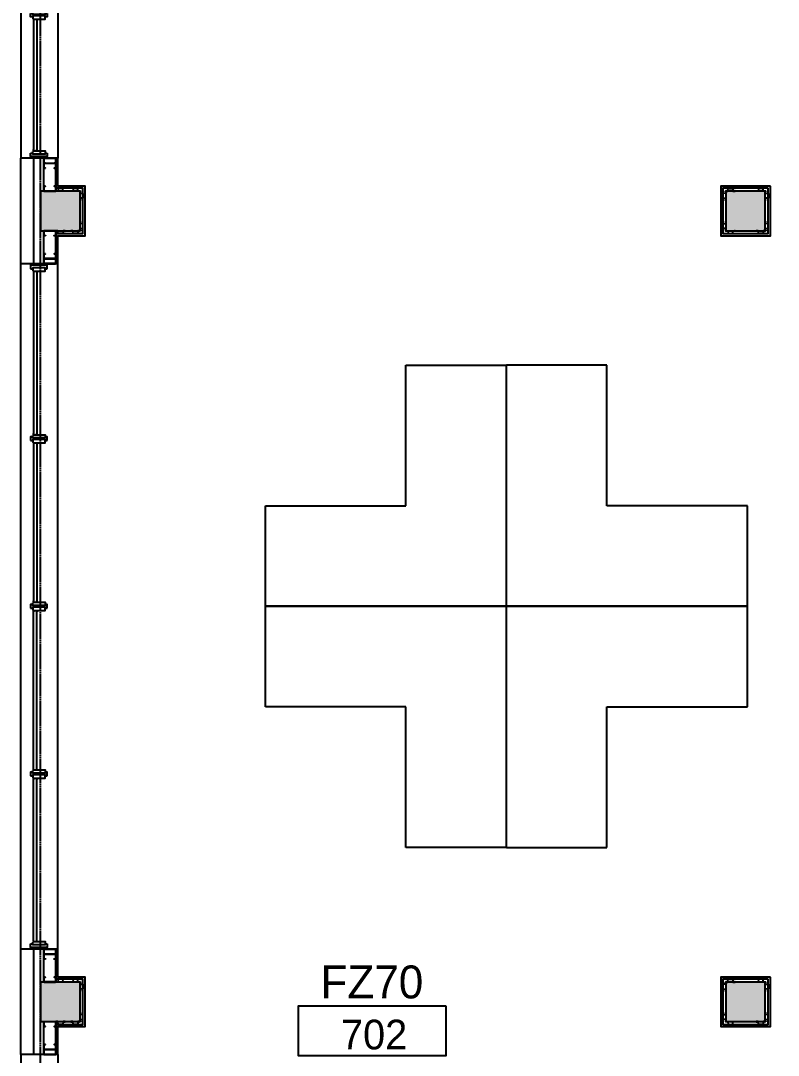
# Model space of a CAD drawing. Header units: millimetres. Extents: x 5414 to 278894, y 4264 to 146383.
# Drawn here: x 227414 to 233162, y 15895 to 23745 of the extents above; entities that cross this region are included whole.
import ezdxf
from ezdxf.enums import TextEntityAlignment as Align

# ---------------------------------------------------------------- set-up
doc = ezdxf.new("R2010")
doc.units = ezdxf.units.MM
doc.linetypes.add('Commercial Base Plan$0$ACAD_ISO02W100', pattern=[15, 12, -3])
for name, color, linetype in [('Commercial Base Plan$0$A-GL-RMS-IDN', 6, 'Continuous'), ('Commercial Base Plan$0$A-PL-LAY-S', 6, 'Continuous'), ('Commercial Base Plan$0$I-FU-DSK', 6, 'Continuous'), ('E-FP-FZ', 1, 'Continuous')]:
    doc.layers.add(name, color=color, linetype=linetype)
doc.styles.add('ARCH', font='comic.ttf')
doc.styles.add('Commercial Base Plan$0$STYLUS BT', font='stylu.ttf')

# ---------------------------------------------------------------- blocks, each defined once
blk = doc.blocks.new('Commercial Base Plan$0$wbFurringChanel 70x22')
blk.add_lwpolyline([(4.9, 2.6), (0.5, 2.6, 0.414214), (0, 2.1), (0, 0.5, 0.414214), (0.5, 0), (15.5, 0, 0.394412), (16, 0.5), (17.5, 21.5, -0.394412), (18, 22), (18.3, 22, -0.198912), (18.6, 21.9), (19.1, 21.4, 0.198912), (19.4, 21.3), (50.6, 21.3), (50.6, 21.3, 0.198912), (50.9, 21.4), (51.4, 21.9, -0.198912), (51.7, 22), (52, 22, -0.394412), (52.5, 21.5), (54, 0.5, 0.394412), (54.5, 0), (69.5, 0, 0.414214), (70, 0.5), (70, 1.5, 0.414214), (69.5, 2), (65, 2)], format="xyb")
blk = doc.blocks.new('Commercial Base Plan$0$wbC_Stud 92x38')
blk.add_lwpolyline([(-13, 38), (-3, 38, -0.414214), (0, 35), (0, 3, -0.414214), (-3, 0), (-89, 0, -0.414214), (-92, 3), (-92, 35, -0.414214), (-89, 38), (-79, 38), (-79, 37), (-89, 37, 0.414214), (-91, 35), (-91, 3, 0.414214), (-89, 1), (-3, 1, 0.414214), (-1, 3), (-1, 35, 0.414214), (-3, 37), (-13, 37)], format="xyb", close=True)
blk = doc.blocks.new('Commercial Base Plan$0$wbAluminJamb 127x44.5')
for p, q in [((-109.5, 39.25), (-127, 39.25)), ((-22.5, 56.5), (-17.5, 51.5)), ((0, 39.25), (-17.5, 39.25))]:
    blk.add_line(p, q)
at = {"color": 5}
for p, q in [((-47.5, 56.5), (-47.5, 66.5)), ((-22.5, 56.5), (-22.5, 66.5))]:
    blk.add_line(p, q, dxfattribs=at)
for points in [[(-127, 39.25), (-127, 12), (0, 12), (0, 39.25)], [(-22.5, 56.5), (-109.5, 56.5), (-109.5, 31.5), (-17.5, 31.5), (-17.5, 51.5)]]:
    blk.add_lwpolyline(points)
blk = doc.blocks.new('Commercial Base Plan$0$wbAluminMulion 127x44.5')
for p, q in [((-109.5, 13.625), (-127, 13.625)), ((-22.5, 30.875), (-17.5, 25.875)), ((0, 13.625), (-17.5, 13.625)), ((-22.5, -30.875), (-17.5, -25.875))]:
    blk.add_line(p, q)
at = {"color": 5}
for p, q in [((-47.5, 30.875), (-47.5, 40.875)), ((-22.5, 30.875), (-22.5, 40.875)), ((-47.5, -30.875), (-47.5, -40.875)), ((-22.5, -30.875), (-22.5, -40.875))]:
    blk.add_line(p, q, dxfattribs=at)
for points in [[(-127, 13.625), (-127, -13.625), (-109.5, -13.625)], [(-22.5, 30.875), (-109.5, 30.875), (-109.5, 5.875), (-17.5, 5.875), (-17.5, 25.875)], [(-17.5, -13.625), (0, -13.625), (0, 13.625)], [(-22.5, -30.875), (-109.5, -30.875), (-109.5, -5.875), (-17.5, -5.875), (-17.5, -25.875)]]:
    blk.add_lwpolyline(points)
blk = doc.blocks.new('Commercial Base Plan$0$wbW01Plan_5176x127(ro5200)')
for p, q in [((-5143.5, -22.5), (-3902.625, -22.5)), ((-5143.5, -47.5), (-3902.625, -47.5)), ((-3840.875, -22.5), (-2630.875, -22.5)), ((-3840.875, -47.5), (-2630.875, -47.5)), ((-1359.125, -22.5), (-2569.125, -22.5)), ((-1359.125, -47.5), (-2569.125, -47.5)), ((-56.5, -22.5), (-1297.375, -22.5)), ((-56.5, -47.5), (-1297.375, -47.5))]:
    blk.add_line(p, q)
at = {"rotation": 90}
for name, p in [('Commercial Base Plan$0$wbAluminMulion 127x44.5', (-3871.75, 0)), ('Commercial Base Plan$0$wbAluminMulion 127x44.5', (-2600, 0)), ('Commercial Base Plan$0$wbAluminMulion 127x44.5', (-1328.25, 0)), ('Commercial Base Plan$0$wbAluminJamb 127x44.5', (0, 0))]:
    blk.add_blockref(name, p, dxfattribs=at)
at = {"xscale": -1, "rotation": 270}
blk.add_blockref('Commercial Base Plan$0$wbAluminJamb 127x44.5', (-5200, 0), dxfattribs=at)
blk = doc.blocks.new('Commercial Base Plan$0$wbW02Plan_3176x127(ro3200)')
for p, q in [((-3143.5, -22.5), (-2145.375, -22.5)), ((-3143.5, -47.5), (-2145.375, -47.5)), ((-2083.625, -22.5), (-1116.375, -22.5)), ((-2083.625, -47.5), (-1116.375, -47.5)), ((-1054.625, -22.5), (-56.5, -22.5)), ((-1054.625, -47.5), (-56.5, -47.5))]:
    blk.add_line(p, q)
at = {"rotation": 90}
for name, p in [('Commercial Base Plan$0$wbAluminMulion 127x44.5', (-2114.5, 0)), ('Commercial Base Plan$0$wbAluminMulion 127x44.5', (-1085.5, 0)), ('Commercial Base Plan$0$wbAluminJamb 127x44.5', (0, 0))]:
    blk.add_blockref(name, p, dxfattribs=at)
at = {"xscale": -1, "rotation": 270}
blk.add_blockref('Commercial Base Plan$0$wbAluminJamb 127x44.5', (-3200, 0), dxfattribs=at)
blk = doc.blocks.new('Commercial Base Plan$0$att.RoomName&Number')
blk.add_lwpolyline([(-7.5, 0), (7.5, 0), (7.5, 5), (-7.5, 5)], close=True)
at = {"style": 'Commercial Base Plan$0$STYLUS BT'}
for tag, p in [('ROOM_NAME', (0, 9.5)), ('ROOM', (0, 2.5))]:
    blk.add_attdef(tag, text='', height=3, dxfattribs=at).set_placement(p, align=Align.MIDDLE)
blk = doc.blocks.new('Commercial Base Plan$0$desk')
for p, q in [((0, 1829), (0, 0)), ((0, 1829), (762, 1829)), ((762, 1829), (762, 762)), ((762, 762), (1829, 762)), ((1829, 762), (1829, 0)), ((0, 0), (1829, 0))]:
    blk.add_line(p, q)

msp = doc.modelspace()

# ---------------------------------------------------------------- hatches: boundary and pattern name
at = {"layer": 'Commercial Base Plan$0$A-PL-LAY-S'}
for points in [[(227864, 22451.2), (227564, 22451.2), (227564, 22151.2), (227864, 22151.2)], [(233064, 22451.2), (232764, 22451.2), (232764, 22151.2), (233064, 22151.2)], [(227864, 16451.2), (227564, 16451.2), (227564, 16151.2), (227864, 16151.2)], [(233064, 16451.2), (232764, 16451.2), (232764, 16151.2), (233064, 16151.2)]]:
    msp.add_hatch(color=256, dxfattribs=at).paths.add_polyline_path(points)

# ---------------------------------------------------------------- linework, layer by layer
for p, q in [((227414, 25901.2), (227414, 22701.2)), ((227697, 25901.2), (227697, 22701.2)), ((227697, 22701.2), (227414, 22701.2)), ((227414, 16701.2), (227414, 21901.2)), ((227697, 21901.2), (227414, 21901.2)), ((227697, 16701.2), (227697, 21901.2)), ((227697, 16701.2), (227414, 16701.2)), ((227414, 15901.2), (227414, 12701.2)), ((227697, 15901.2), (227414, 15901.2)), ((227697, 15901.2), (227697, 12701.2))]:
    msp.add_line(p, q, dxfattribs=at)
at = {"layer": 'Commercial Base Plan$0$A-PL-LAY-S', "linetype": 'Commercial Base Plan$0$ACAD_ISO02W100'}
msp.add_lwpolyline([(264264, 26451.2), (264264, 12151.2), (259064, 12151.2), (259064, 6751.2), (232764, 6751.2), (232764, 12151.2), (227564, 12151.2), (227564, 26451.2), (232764, 26451.2), (232764, 31851.2), (259064, 31851.2), (259064, 26451.2), (264264, 26451.2)], dxfattribs=at)
at = {"layer": 'Commercial Base Plan$0$A-PL-LAY-S', "linetype": 'Continuous'}
for points in [[(227414, 21901.2), (227414, 22701.2)], [(227514, 21901.2), (227514, 22701.2)], [(227589, 22451.2), (227589, 22701.2)], [(227681, 22451.2), (227681, 22701.2)], [(227589, 21901.2), (227589, 22151.2)], [(227681, 21901.2), (227681, 22151.2)], [(227414, 15901.2), (227414, 16701.2)], [(227514, 15901.2), (227514, 16701.2)], [(227589, 16451.2), (227589, 16701.2)], [(227681, 16451.2), (227681, 16701.2)], [(227589, 15901.2), (227589, 16151.2)], [(227681, 15901.2), (227681, 16151.2)]]:
    msp.add_lwpolyline(points, dxfattribs=at)
at = {"layer": 'Commercial Base Plan$0$A-PL-LAY-S'}
for points in [[(227697, 21901.2), (227697, 22113.2), (227902, 22113.2), (227902, 22489.2), (227697, 22489.2), (227697, 22701.2)], [(227681, 22129.2), (227886, 22129.2), (227886, 22473.2), (227681, 22473.2)], [(227697, 15901.2), (227697, 16113.2), (227902, 16113.2), (227902, 16489.2), (227697, 16489.2), (227697, 16701.2)], [(227681, 16129.2), (227886, 16129.2), (227886, 16473.2), (227681, 16473.2)]]:
    msp.add_lwpolyline(points, dxfattribs=at)
for points in [[(227864, 22451.2), (227564, 22451.2), (227564, 22151.2), (227864, 22151.2)], [(233086, 22473.2), (232742, 22473.2), (232742, 22129.2), (233086, 22129.2)], [(233064, 22451.2), (232764, 22451.2), (232764, 22151.2), (233064, 22151.2)], [(227864, 16451.2), (227564, 16451.2), (227564, 16151.2), (227864, 16151.2)], [(233086, 16473.2), (232742, 16473.2), (232742, 16129.2), (233086, 16129.2)], [(233064, 16451.2), (232764, 16451.2), (232764, 16151.2), (233064, 16151.2)]]:
    msp.add_lwpolyline(points, close=True, dxfattribs=at)
at = {"layer": 'Commercial Base Plan$0$A-PL-LAY-S', "linetype": 'Continuous'}
for points in [[(233102, 22489.2), (232726, 22489.2), (232726, 22113.2), (233102, 22113.2)], [(233102, 16489.2), (232726, 16489.2), (232726, 16113.2), (233102, 16113.2)]]:
    msp.add_lwpolyline(points, close=True, dxfattribs=at)

# ---------------------------------------------------------------- block references
at = {"layer": 'Commercial Base Plan$0$A-GL-RMS-IDN'}
ref = msp.add_blockref('Commercial Base Plan$0$att.RoomName&Number', (230080.7, 16268.5), dxfattribs=dict(at, xscale=75, yscale=75, zscale=75, rotation=180))
ref.add_attrib('ROOM', '702', dxfattribs={"layer": '0', "height": 225, "style": 'Commercial Base Plan$0$STYLUS BT'}).set_placement((230095.7, 16052.7), align=Align.MIDDLE)
ref.add_attrib('ROOM_NAME', 'OFFICE', dxfattribs={"layer": '0', "height": 225, "style": 'Commercial Base Plan$0$STYLUS BT'}).set_placement((230080.7, 15556), align=Align.MIDDLE)
at = {"layer": 'Commercial Base Plan$0$A-PL-LAY-S', "xscale": -1}
for name, p, rotation in [('Commercial Base Plan$0$wbW02Plan_3176x127(ro3200)', (227489, 22701.2), 90), ('Commercial Base Plan$0$wbFurringChanel 70x22', (232764, 22451.2), 90), ('Commercial Base Plan$0$wbFurringChanel 70x22', (227864, 22151.2), 270), ('Commercial Base Plan$0$wbFurringChanel 70x22', (233064, 22151.2), 270), ('Commercial Base Plan$0$wbFurringChanel 70x22', (232764, 22151.2), 180), ('Commercial Base Plan$0$wbFurringChanel 70x22', (232764, 16451.2), 90), ('Commercial Base Plan$0$wbFurringChanel 70x22', (227864, 16151.2), 270), ('Commercial Base Plan$0$wbFurringChanel 70x22', (233064, 16151.2), 270), ('Commercial Base Plan$0$wbFurringChanel 70x22', (232764, 16151.2), 180)]:
    msp.add_blockref(name, p, dxfattribs=dict(at, rotation=rotation))
at = {"layer": 'Commercial Base Plan$0$A-PL-LAY-S'}
for name, p, rotation in [('Commercial Base Plan$0$wbC_Stud 92x38', (227589, 22701.2), 180), ('Commercial Base Plan$0$wbC_Stud 92x38', (227589, 22663.2), 180), ('Commercial Base Plan$0$wbFurringChanel 70x22', (227864, 22451.2), 270), ('Commercial Base Plan$0$wbFurringChanel 70x22', (233064, 22451.2), 270), ('Commercial Base Plan$0$wbFurringChanel 70x22', (232764, 22151.2), 90.00000000000001), ('Commercial Base Plan$0$wbC_Stud 92x38', (227589, 22151.2), 180), ('Commercial Base Plan$0$wbFurringChanel 70x22', (227751, 22151.2), 180), ('Commercial Base Plan$0$wbFurringChanel 70x22', (227864, 22151.2), 180), ('Commercial Base Plan$0$wbFurringChanel 70x22', (233064, 22151.2), 180), ('Commercial Base Plan$0$wbW01Plan_5176x127(ro5200)', (227489, 21901.2), 90.00000000000001), ('Commercial Base Plan$0$wbC_Stud 92x38', (227589, 16701.2), 180), ('Commercial Base Plan$0$wbC_Stud 92x38', (227589, 16663.2), 180), ('Commercial Base Plan$0$wbFurringChanel 70x22', (227864, 16451.2), 270), ('Commercial Base Plan$0$wbFurringChanel 70x22', (233064, 16451.2), 270), ('Commercial Base Plan$0$wbFurringChanel 70x22', (232764, 16151.2), 90.00000000000001), ('Commercial Base Plan$0$wbC_Stud 92x38', (227589, 16151.2), 180), ('Commercial Base Plan$0$wbFurringChanel 70x22', (227751, 16151.2), 180), ('Commercial Base Plan$0$wbFurringChanel 70x22', (227864, 16151.2), 180), ('Commercial Base Plan$0$wbFurringChanel 70x22', (233064, 16151.2), 180)]:
    msp.add_blockref(name, p, dxfattribs=dict(at, rotation=rotation))
at = {"layer": 'Commercial Base Plan$0$A-PL-LAY-S', "xscale": -1}
for name, p in [('Commercial Base Plan$0$wbC_Stud 92x38', (227589, 22451.2)), ('Commercial Base Plan$0$wbFurringChanel 70x22', (227751, 22451.2)), ('Commercial Base Plan$0$wbFurringChanel 70x22', (227864, 22451.2)), ('Commercial Base Plan$0$wbFurringChanel 70x22', (233064, 22451.2)), ('Commercial Base Plan$0$wbC_Stud 92x38', (227589, 21939.2)), ('Commercial Base Plan$0$wbC_Stud 92x38', (227589, 21901.2)), ('Commercial Base Plan$0$wbC_Stud 92x38', (227589, 16451.2)), ('Commercial Base Plan$0$wbFurringChanel 70x22', (227751, 16451.2)), ('Commercial Base Plan$0$wbFurringChanel 70x22', (227864, 16451.2)), ('Commercial Base Plan$0$wbFurringChanel 70x22', (233064, 16451.2)), ('Commercial Base Plan$0$wbC_Stud 92x38', (227589, 15939.2)), ('Commercial Base Plan$0$wbC_Stud 92x38', (227589, 15901.2))]:
    msp.add_blockref(name, p, dxfattribs=at)
at = {"layer": 'Commercial Base Plan$0$A-PL-LAY-S'}
for p in [(232764, 22451.2), (232764, 16451.2)]:
    msp.add_blockref('Commercial Base Plan$0$wbFurringChanel 70x22', p, dxfattribs=at)
at = {"layer": 'Commercial Base Plan$0$I-FU-DSK'}
for rotation in [90.00000000000001, 180]:
    msp.add_blockref('Commercial Base Plan$0$desk', (231099.5, 19301.6), dxfattribs=dict(at, rotation=rotation))
at = {"layer": 'Commercial Base Plan$0$I-FU-DSK', "xscale": -1}
for rotation in [270, 180]:
    msp.add_blockref('Commercial Base Plan$0$desk', (231099.5, 19301.6), dxfattribs=dict(at, rotation=rotation))

# ---------------------------------------------------------------- texts
at = {"layer": 'E-FP-FZ', "style": 'ARCH'}
msp.add_text('FZ70', height=250, dxfattribs=at).set_placement((230078.6, 16451.8), align=Align.MIDDLE_CENTER)

doc.saveas('drawing.dxf')
